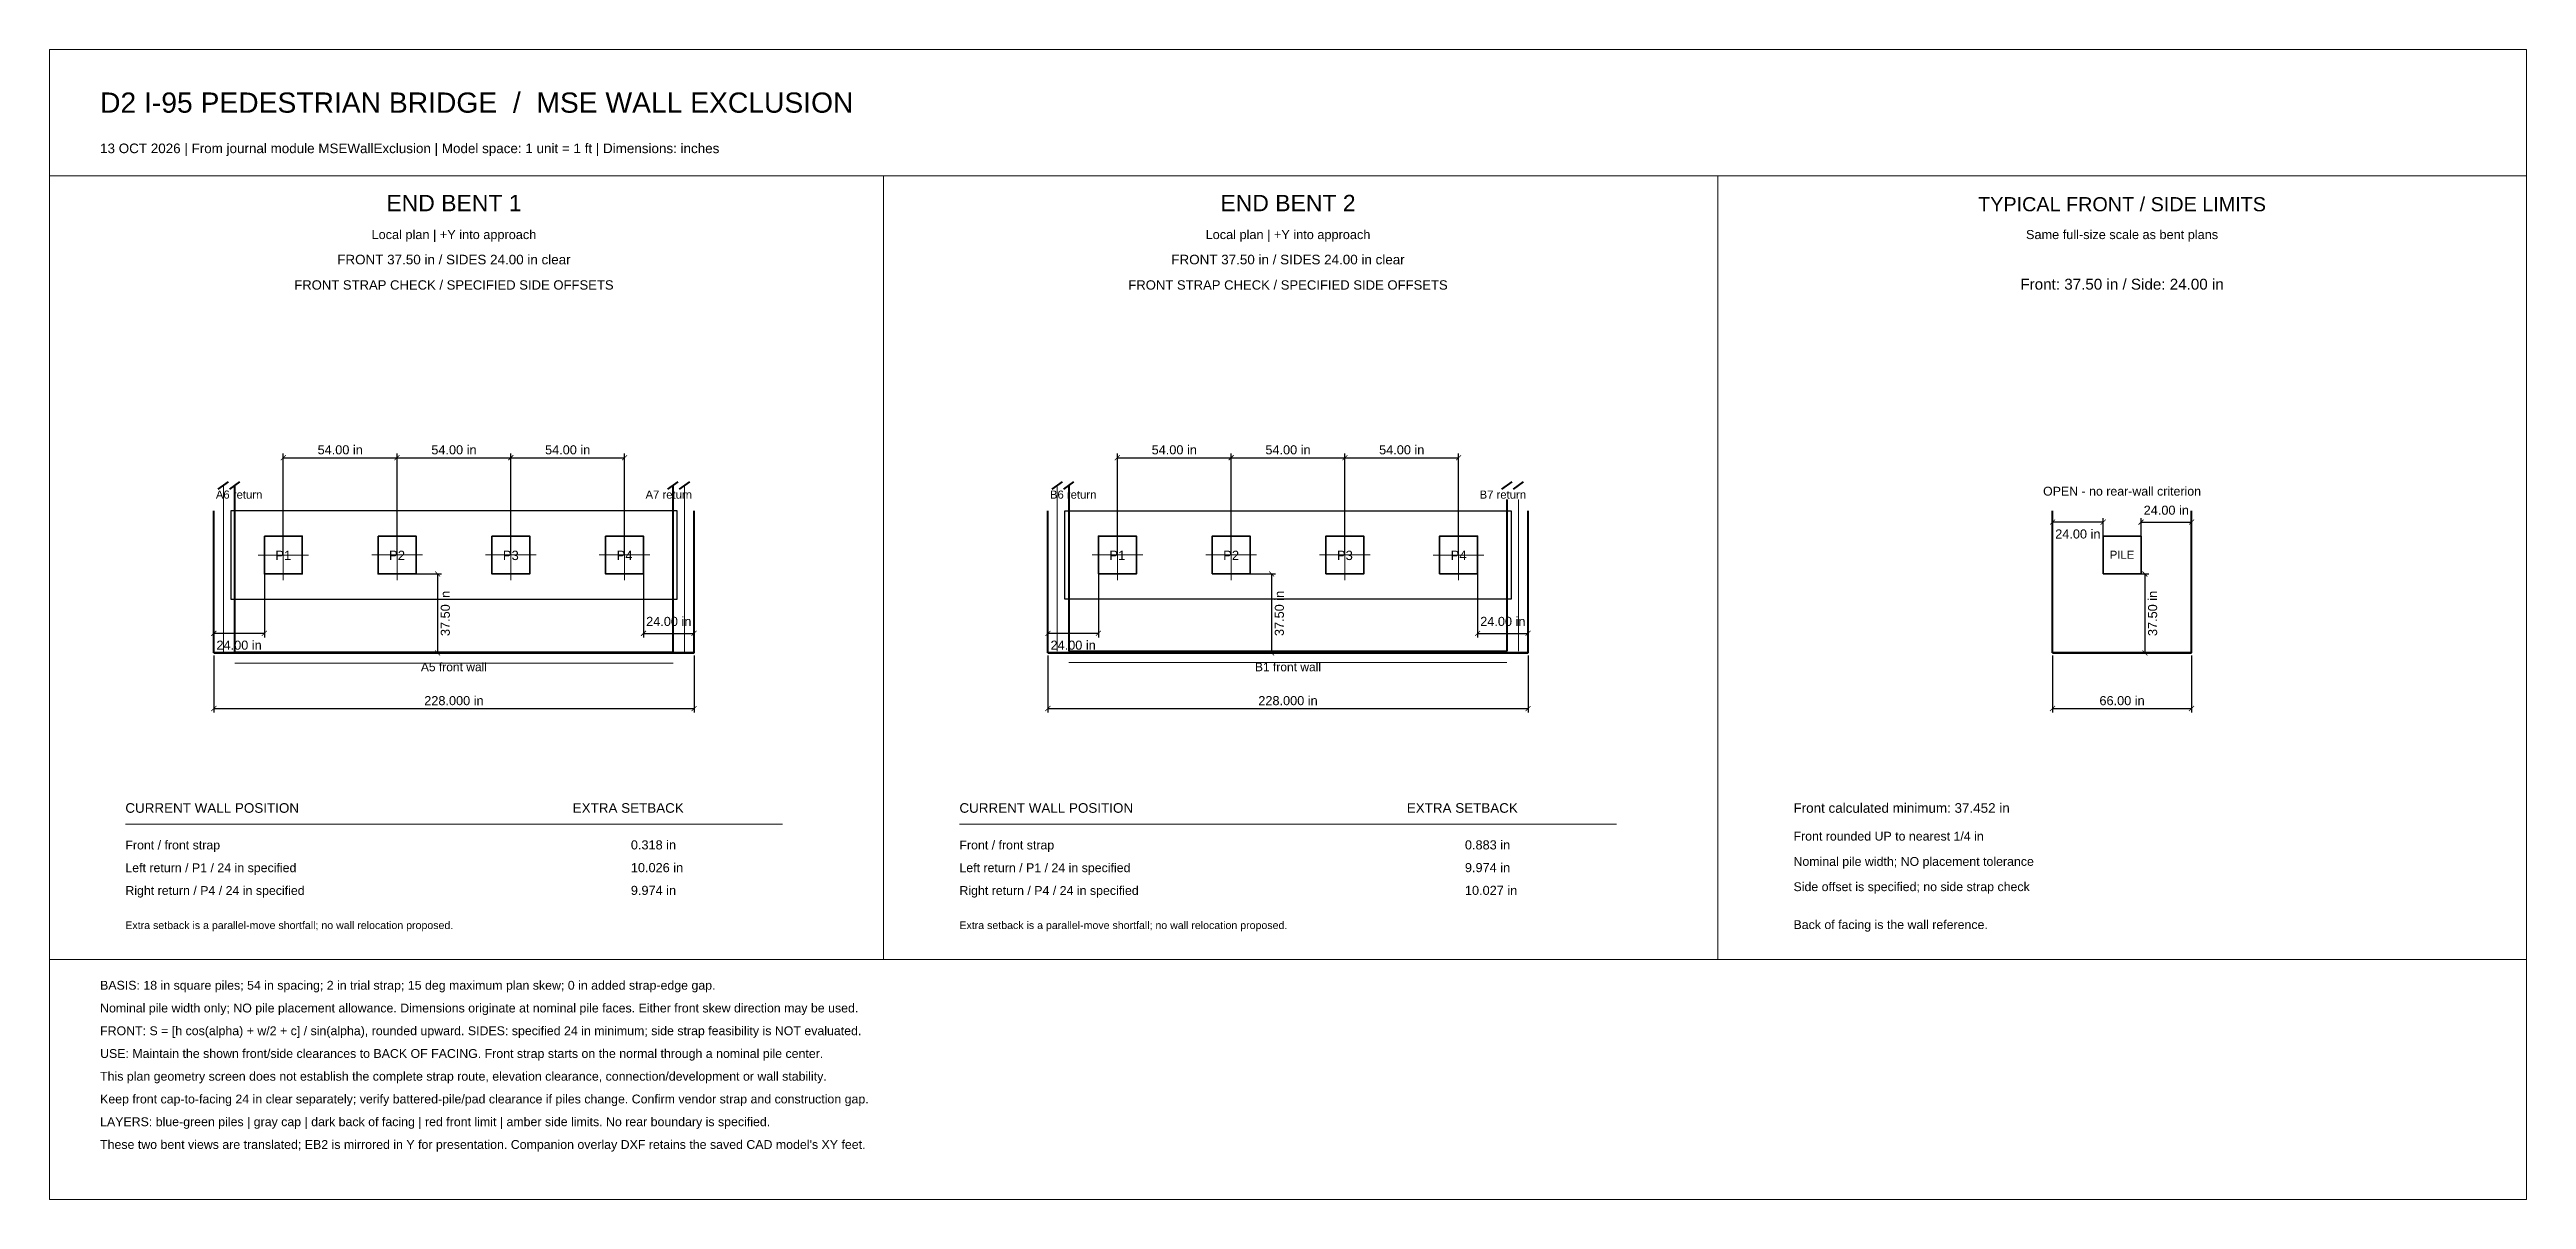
# Model space of a CAD drawing. Header units: feet. Extents: x -1 to 97, y -0.5 to 45.
import ezdxf
from ezdxf.enums import TextEntityAlignment as Align

# ---------------------------------------------------------------- set-up
doc = ezdxf.new("R2010")
doc.units = ezdxf.units.FT
doc.header["$MEASUREMENT"] = 0
doc.linetypes.add('CENTER', pattern=[5.08, 3.175, -0.635, 0.635, -0.635])
for name, color, linetype, lineweight, true_color in [('BORDER', 7, 'Continuous', 13, 0xa8b9c4), ('CAP', 7, 'Continuous', 25, 0x83919c), ('CENTER', 7, 'CENTER', 13, 0x8498a3), ('DIMENSIONS', 7, 'Continuous', 18, 0x17669c), ('FRONT_LIMIT', 7, 'Continuous', 50, 0xb63231), ('FRONT_PILE_LIMIT', 7, 'Continuous', 18, 0xca746b), ('MSE_BACK_FACE', 7, 'Continuous', 40, 0x202e38), ('MSE_FRONT_FACE', 7, 'Continuous', 18, 0x728088), ('PILE', 7, 'Continuous', 35, 0x216679), ('SIDE_LIMIT', 7, 'Continuous', 40, 0xab6321), ('TEXT', 7, 'Continuous', 18, 0x203b4a), ('TITLE', 7, 'Continuous', 30, 0x17669c)]:
    doc.layers.add(name, color=color, linetype=linetype, lineweight=lineweight, true_color=true_color)
doc.styles.add('MSE_TEXT', font='Arial.ttf')
doc.styles.add('OpenSansCondensed-Light', font='OpenSansCondensed-Light.ttf')
doc.dimstyles.new('EZDXF', dxfattribs={"dimtxt": 0.25, "dimasz": 0.175, "dimexe": 0.375, "dimexo": 0.125, "dimgap": 0.1, "dimtad": 1, "dimlfac": 100, "dimzin": 12, "dimdsep": 46, "dimtxsty": 'OpenSansCondensed-Light', "dimblk": 'ARCHTICK', "dimcen": 2.5, "dimazin": 3, "dimtfac": 0.5, "dimtmove": 2, "dimatfit": 3})

# ---------------------------------------------------------------- blocks, each defined once
blk = doc.blocks.new('_ARCHTICK')
at = {"color": 0, "linetype": 'BYBLOCK', "const_width": 0.15}
blk.add_lwpolyline([(-0.5, -0.5), (0.5, 0.5)], dxfattribs=at)

msp = doc.modelspace()

# ---------------------------------------------------------------- linework, layer by layer
at = {"layer": 'BORDER'}
for p, q in [((-1, 40), (97, 40)), ((32, 9), (32, 40)), ((65, 9), (65, 40)), ((2, 14.35), (28, 14.35)), ((35, 14.35), (61, 14.35)), ((-1, 9), (97, 9))]:
    msp.add_line(p, q, dxfattribs=at)
msp.add_lwpolyline([(-1, -0.5), (97, -0.5), (97, 45), (-1, 45)], close=True, dxfattribs=at)
at = {"layer": 'CAP'}
for points in [[(6.166631, 26.749818), (6.166703, 23.249818), (23.833369, 23.250182), (23.833297, 26.750182)], [(39.166631, 23.250182), (39.166703, 26.750182), (56.833369, 26.749818), (56.833297, 23.249818)]]:
    msp.add_lwpolyline(points, close=True, dxfattribs=at)
at = {"layer": 'CENTER'}
for p, q in [((8.25, 23.999861), (8.25, 25.999861)), ((12.75, 23.999954), (12.75, 25.999954)), ((17.25, 24.000046), (17.25, 26.000046)), ((21.75, 24.000139), (21.75, 26.000139)), ((41.25, 24.000139), (41.25, 26.000139)), ((45.75, 24.000046), (45.75, 26.000046)), ((50.25, 23.999954), (50.25, 25.999954)), ((54.75, 23.999861), (54.75, 25.999861)), ((7.25, 24.999861), (9.25, 24.999861)), ((11.75, 24.999954), (13.75, 24.999954)), ((16.25, 25.000046), (18.25, 25.000046)), ((20.75, 25.000139), (22.75, 25.000139)), ((40.25, 25.000139), (42.25, 25.000139)), ((44.75, 25.000046), (46.75, 25.000046)), ((49.25, 24.999954), (51.25, 24.999954)), ((53.75, 24.999861), (55.75, 24.999861))]:
    msp.add_line(p, q, dxfattribs=at)
at = {"layer": 'FRONT_LIMIT'}
for points in [[(5.5, 21.124861), (24.5, 21.124861)], [(38.5, 21.124861), (57.5, 21.124861)], [(78.25, 21.125), (83.75, 21.125)]]:
    msp.add_lwpolyline(points, dxfattribs=at)
at = {"layer": 'FRONT_PILE_LIMIT'}
for points in [[(7.5, 21.124861), (9, 21.124861)], [(12, 21.124954), (13.5, 21.124954)], [(16.5, 21.125046), (18, 21.125046)], [(21, 21.125139), (22.5, 21.125139)], [(40.5, 21.125139), (42, 21.125139)], [(45, 21.125046), (46.5, 21.125046)], [(49.5, 21.124954), (51, 21.124954)], [(54, 21.124861), (55.5, 21.124861)]]:
    msp.add_lwpolyline(points, dxfattribs=at)
at = {"layer": 'MSE_BACK_FACE'}
for p, q in [((5.677174, 27.600139), (6.077174, 27.900139)), ((6.135507, 27.600139), (6.535507, 27.900139)), ((23.468843, 27.600139), (23.868843, 27.900139)), ((23.927176, 27.600139), (24.327176, 27.900139)), ((38.672823, 27.600139), (39.072823, 27.900139)), ((39.131157, 27.600139), (39.531157, 27.900139)), ((56.464425, 27.600139), (56.864425, 27.900139)), ((56.922759, 27.600139), (57.322759, 27.900139))]:
    msp.add_line(p, q, dxfattribs=at)
for points in [[(6.335507, 21.151346), (6.335507, 27.750139)], [(23.668843, 21.151346), (23.668843, 27.750139)], [(39.331157, 27.750139), (39.331157, 21.198411)], [(56.664425, 27.198411), (56.664425, 21.198411)], [(6.335507, 21.151346), (23.668843, 21.151346)], [(39.331157, 21.198411), (56.664425, 21.198411)]]:
    msp.add_lwpolyline(points, dxfattribs=at)
at = {"layer": 'MSE_FRONT_FACE'}
for points in [[(5.877174, 21.151346), (5.877174, 27.750139)], [(24.127176, 21.151346), (24.127176, 27.750139)], [(38.872823, 27.750139), (38.872823, 21.198411)], [(57.122759, 27.198411), (57.122759, 21.198411)], [(6.335507, 20.724861), (23.668843, 20.724861)], [(39.331157, 20.740078), (56.664425, 20.740078)]]:
    msp.add_lwpolyline(points, dxfattribs=at)
at = {"layer": 'PILE'}
for points in [[(7.499985, 25.749845), (7.500015, 24.249845), (9.000015, 24.249876), (8.999985, 25.749876)], [(11.999985, 25.749938), (12.000015, 24.249938), (13.500015, 24.249969), (13.499985, 25.749969)], [(16.499985, 25.750031), (16.500015, 24.250031), (18.000015, 24.250062), (17.999985, 25.750062)], [(20.999985, 25.750124), (21.000015, 24.250124), (22.500015, 24.250155), (22.499985, 25.750155)], [(40.499985, 24.250155), (40.500015, 25.750155), (42.000015, 25.750124), (41.999985, 24.250124)], [(44.999985, 24.250062), (45.000015, 25.750062), (46.500015, 25.750031), (46.499985, 24.250031)], [(49.499985, 24.249969), (49.500015, 25.749969), (51.000015, 25.749938), (50.999985, 24.249938)], [(53.999985, 24.249876), (54.000015, 25.749876), (55.500015, 25.749845), (55.499985, 24.249845)], [(80.25, 24.25), (81.75, 24.25), (81.75, 25.75), (80.25, 25.75)]]:
    msp.add_lwpolyline(points, close=True, dxfattribs=at)
at = {"layer": 'SIDE_LIMIT'}
for points in [[(5.5, 21.124861), (5.5, 26.750139)], [(24.5, 21.124861), (24.5, 26.750139)], [(38.5, 21.124861), (38.5, 26.750139)], [(57.5, 21.124861), (57.5, 26.750139)], [(78.25, 21.125), (78.25, 26.75)], [(83.75, 21.125), (83.75, 26.75)]]:
    msp.add_lwpolyline(points, dxfattribs=at)

# ---------------------------------------------------------------- texts
at = {"layer": 'FRONT_LIMIT', "style": 'MSE_TEXT'}
for s, height, p in [('FRONT 37.50 in / SIDES 24.00 in clear', 0.38, (15, 36.5)), ('FRONT 37.50 in / SIDES 24.00 in clear', 0.38, (48, 36.5)), ('FRONT STRAP CHECK / SPECIFIED SIDE OFFSETS', 0.37, (15, 35.5)), ('FRONT STRAP CHECK / SPECIFIED SIDE OFFSETS', 0.37, (48, 35.5)), ('Front: 37.50 in / Side: 24.00 in', 0.43, (81, 35.5))]:
    msp.add_text(s, height=height, dxfattribs=at).set_placement(p, align=Align.CENTER)
for s, p in [('0.318 in', (22, 13.35)), ('0.883 in', (55, 13.35)), ('10.026 in', (22, 12.45)), ('9.974 in', (55, 12.45)), ('9.974 in', (22, 11.55)), ('10.027 in', (55, 11.55))]:
    msp.add_text(s, height=0.36, dxfattribs=at).set_placement(p)
at = {"layer": 'TEXT', "style": 'MSE_TEXT'}
for s, height, p in [('13 OCT 2026 | From journal module MSEWallExclusion | Model space: 1 unit = 1 ft | Dimensions: inches', 0.38, (1, 40.9)), ('Front rounded UP to nearest 1/4 in', 0.35, (68, 13.7)), ('Front / front strap', 0.35, (2, 13.35)), ('Left return / P1 / 24 in specified', 0.35, (2, 12.45)), ('Front / front strap', 0.35, (35, 13.35)), ('Left return / P1 / 24 in specified', 0.35, (35, 12.45)), ('Nominal pile width; NO placement tolerance', 0.35, (68, 12.7)), ('Right return / P4 / 24 in specified', 0.35, (2, 11.55)), ('Right return / P4 / 24 in specified', 0.35, (35, 11.55)), ('Side offset is specified; no side strap check', 0.35, (68, 11.7)), ('Extra setback is a parallel-move shortfall; no wall relocation proposed.', 0.3, (2, 10.2)), ('Extra setback is a parallel-move shortfall; no wall relocation proposed.', 0.3, (35, 10.2)), ('Back of facing is the wall reference.', 0.35, (68, 10.2)), ('BASIS: 18 in square piles; 54 in spacing; 2 in trial strap; 15 deg maximum plan skew; 0 in added strap-edge gap.', 0.35, (1, 7.8)), ('Nominal pile width only; NO pile placement allowance. Dimensions originate at nominal pile faces. Either front skew direction may be used.', 0.35, (1, 6.9)), ('FRONT: S = [h cos(alpha) + w/2 + c] / sin(alpha), rounded upward. SIDES: specified 24 in minimum; side strap feasibility is NOT evaluated.', 0.35, (1, 6)), ('USE: Maintain the shown front/side clearances to BACK OF FACING. Front strap starts on the normal through a nominal pile center.', 0.35, (1, 5.1)), ('This plan geometry screen does not establish the complete strap route, elevation clearance, connection/development or wall stability.', 0.35, (1, 4.2)), ('Keep front cap-to-facing 24 in clear separately; verify battered-pile/pad clearance if piles change. Confirm vendor strap and construction gap.', 0.35, (1, 3.3)), ('LAYERS: blue-green piles | gray cap | dark back of facing | red front limit | amber side limits. No rear boundary is specified.', 0.35, (1, 2.4)), ("These two bent views are translated; EB2 is mirrored in Y for presentation. Companion overlay DXF retains the saved CAD model's XY feet.", 0.35, (1, 1.5))]:
    msp.add_text(s, height=height, dxfattribs=at).set_placement(p)
for s, height, p in [('Local plan | +Y into approach', 0.36, (15, 37.5)), ('Local plan | +Y into approach', 0.36, (48, 37.5)), ('Same full-size scale as bent plans', 0.36, (81, 37.5)), ('A6 return', 0.32, (6.5, 27.230139)), ('A7 return', 0.32, (23.5, 27.230139)), ('B6 return', 0.32, (39.5, 27.230139)), ('B7 return', 0.32, (56.5, 27.230139)), ('OPEN - no rear-wall criterion', 0.35, (81, 27.35)), ('P1', 0.37, (8.25, 24.799861)), ('P2', 0.37, (12.75, 24.799954)), ('P3', 0.37, (17.25, 24.800046)), ('P4', 0.37, (21.75, 24.800139)), ('P1', 0.37, (41.25, 24.800139)), ('P2', 0.37, (45.75, 24.800046)), ('P3', 0.37, (50.25, 24.799954)), ('P4', 0.37, (54.75, 24.799861)), ('PILE', 0.32, (81, 24.85)), ('A5 front wall', 0.34, (15, 20.4)), ('B1 front wall', 0.34, (48, 20.4))]:
    msp.add_text(s, height=height, dxfattribs=at).set_placement(p, align=Align.CENTER)
at = {"layer": 'TITLE', "style": 'MSE_TEXT'}
for s, height, p in [('D2 I-95 PEDESTRIAN BRIDGE  /  MSE WALL EXCLUSION', 0.8, (1, 42.5)), ('CURRENT WALL POSITION', 0.38, (2, 14.8)), ('EXTRA SETBACK', 0.38, (19.7, 14.8)), ('CURRENT WALL POSITION', 0.38, (35, 14.8)), ('EXTRA SETBACK', 0.38, (52.7, 14.8)), ('Front calculated minimum: 37.452 in', 0.38, (68, 14.8))]:
    msp.add_text(s, height=height, dxfattribs=at).set_placement(p)
for s, height, p in [('END BENT 1', 0.65, (15, 38.6)), ('END BENT 2', 0.65, (48, 38.6)), ('TYPICAL FRONT / SIDE LIMITS', 0.56, (81, 38.6))]:
    msp.add_text(s, height=height, dxfattribs=at).set_placement(p, align=Align.CENTER)

# ---------------------------------------------------------------- dimensions: what is measured, and where the dimension line sits
at = {"layer": 'DIMENSIONS'}
for base, p1, p2, override in [((8.25, 28.850139), (8.25, 24.999861), (12.75, 24.999954), {"dimtxt": 0.36, "dimasz": 0.2, "dimexe": 0.16, "dimexo": 0.1, "dimgap": 0.13, "dimtad": 1, "dimdec": 2, "dimlfac": 12, "dimzin": 0, "dimpost": '<> in', "dimtxsty": 'MSE_TEXT', "dimclrd": 0, "dimclre": 0, "dimclrt": 0}), ((12.75, 28.850139), (12.75, 24.999954), (17.25, 25.000046), {"dimtxt": 0.36, "dimasz": 0.2, "dimexe": 0.16, "dimexo": 0.1, "dimgap": 0.13, "dimtad": 1, "dimdec": 2, "dimlfac": 12, "dimzin": 0, "dimpost": '<> in', "dimtxsty": 'MSE_TEXT', "dimclrd": 0, "dimclre": 0, "dimclrt": 0}), ((17.25, 28.850139), (17.25, 25.000046), (21.75, 25.000139), {"dimtxt": 0.36, "dimasz": 0.2, "dimexe": 0.16, "dimexo": 0.1, "dimgap": 0.13, "dimtad": 1, "dimdec": 2, "dimlfac": 12, "dimzin": 0, "dimpost": '<> in', "dimtxsty": 'MSE_TEXT', "dimclrd": 0, "dimclre": 0, "dimclrt": 0}), ((41.25, 28.850139), (41.25, 25.000139), (45.75, 25.000046), {"dimtxt": 0.36, "dimasz": 0.2, "dimexe": 0.16, "dimexo": 0.1, "dimgap": 0.13, "dimtad": 1, "dimdec": 2, "dimlfac": 12, "dimzin": 0, "dimpost": '<> in', "dimtxsty": 'MSE_TEXT', "dimclrd": 0, "dimclre": 0, "dimclrt": 0}), ((45.75, 28.850139), (45.75, 25.000046), (50.25, 24.999954), {"dimtxt": 0.36, "dimasz": 0.2, "dimexe": 0.16, "dimexo": 0.1, "dimgap": 0.13, "dimtad": 1, "dimdec": 2, "dimlfac": 12, "dimzin": 0, "dimpost": '<> in', "dimtxsty": 'MSE_TEXT', "dimclrd": 0, "dimclre": 0, "dimclrt": 0}), ((50.25, 28.850139), (50.25, 24.999954), (54.75, 24.999861), {"dimtxt": 0.36, "dimasz": 0.2, "dimexe": 0.16, "dimexo": 0.1, "dimgap": 0.13, "dimtad": 1, "dimdec": 2, "dimlfac": 12, "dimzin": 0, "dimpost": '<> in', "dimtxsty": 'MSE_TEXT', "dimclrd": 0, "dimclre": 0, "dimclrt": 0}), ((80.25, 26.3), (80.25, 25), (78.25, 25), {"dimtxt": 0.36, "dimasz": 0.2, "dimexe": 0.16, "dimexo": 0.1, "dimgap": 0.13, "dimtad": 1, "dimdec": 2, "dimlfac": 12, "dimzin": 0, "dimpost": '<> in', "dimtxsty": 'MSE_TEXT', "dimclrd": 0, "dimclre": 0, "dimclrt": 0}), ((81.75, 26.3), (81.75, 25), (83.75, 25), {"dimtxt": 0.36, "dimasz": 0.2, "dimexe": 0.16, "dimexo": 0.1, "dimgap": 0.13, "dimtad": 1, "dimdec": 2, "dimlfac": 12, "dimzin": 0, "dimpost": '<> in', "dimtxsty": 'MSE_TEXT', "dimclrd": 0, "dimclre": 0, "dimclrt": 0}), ((7.5, 21.9), (7.5, 24.999861), (5.5, 24.999861), {"dimtxt": 0.36, "dimasz": 0.2, "dimexe": 0.16, "dimexo": 0.1, "dimgap": 0.13, "dimtad": 1, "dimdec": 2, "dimlfac": 12, "dimzin": 0, "dimpost": '<> in', "dimtxsty": 'MSE_TEXT', "dimclrd": 0, "dimclre": 0, "dimclrt": 0}), ((22.5, 21.9), (22.5, 25.000139), (24.5, 25.000139), {"dimtxt": 0.36, "dimasz": 0.2, "dimexe": 0.16, "dimexo": 0.1, "dimgap": 0.13, "dimtad": 1, "dimdec": 2, "dimlfac": 12, "dimzin": 0, "dimpost": '<> in', "dimtxsty": 'MSE_TEXT', "dimclrd": 0, "dimclre": 0, "dimclrt": 0}), ((40.5, 21.9), (40.5, 25.000139), (38.5, 25.000139), {"dimtxt": 0.36, "dimasz": 0.2, "dimexe": 0.16, "dimexo": 0.1, "dimgap": 0.13, "dimtad": 1, "dimdec": 2, "dimlfac": 12, "dimzin": 0, "dimpost": '<> in', "dimtxsty": 'MSE_TEXT', "dimclrd": 0, "dimclre": 0, "dimclrt": 0}), ((55.5, 21.9), (55.5, 24.999861), (57.5, 24.999861), {"dimtxt": 0.36, "dimasz": 0.2, "dimexe": 0.16, "dimexo": 0.1, "dimgap": 0.13, "dimtad": 1, "dimdec": 2, "dimlfac": 12, "dimzin": 0, "dimpost": '<> in', "dimtxsty": 'MSE_TEXT', "dimclrd": 0, "dimclre": 0, "dimclrt": 0}), ((5.5, 18.924861), (5.5, 21.124861), (24.5, 21.124861), {"dimtxt": 0.36, "dimasz": 0.2, "dimexe": 0.16, "dimexo": 0.1, "dimgap": 0.13, "dimtad": 1, "dimdec": 3, "dimlfac": 12, "dimzin": 0, "dimpost": '<> in', "dimtxsty": 'MSE_TEXT', "dimclrd": 0, "dimclre": 0, "dimclrt": 0}), ((38.5, 18.924861), (38.5, 21.124861), (57.5, 21.124861), {"dimtxt": 0.36, "dimasz": 0.2, "dimexe": 0.16, "dimexo": 0.1, "dimgap": 0.13, "dimtad": 1, "dimdec": 3, "dimlfac": 12, "dimzin": 0, "dimpost": '<> in', "dimtxsty": 'MSE_TEXT', "dimclrd": 0, "dimclre": 0, "dimclrt": 0}), ((78.25, 18.925), (78.25, 21.125), (83.75, 21.125), {"dimtxt": 0.36, "dimasz": 0.2, "dimexe": 0.16, "dimexo": 0.1, "dimgap": 0.13, "dimtad": 1, "dimdec": 2, "dimlfac": 12, "dimzin": 0, "dimpost": '<> in', "dimtxsty": 'MSE_TEXT', "dimclrd": 0, "dimclre": 0, "dimclrt": 0})]:
    msp.add_linear_dim(base=base, p1=p1, p2=p2, dimstyle='EZDXF', override=override, dxfattribs=at).render()
for base, p1, p2 in [((14.35, 24.249954), (12.75, 24.249954), (12.75, 21.124954)), ((47.35, 24.250046), (45.75, 24.250046), (45.75, 21.125046)), ((81.9, 24.25), (81, 24.25), (81, 21.125))]:
    msp.add_linear_dim(base=base, p1=p1, p2=p2, angle=90, dimstyle='EZDXF', override={"dimtxt": 0.36, "dimasz": 0.2, "dimexe": 0.16, "dimexo": 0.1, "dimgap": 0.13, "dimtad": 1, "dimdec": 2, "dimlfac": 12, "dimzin": 0, "dimpost": '<> in', "dimtxsty": 'MSE_TEXT', "dimclrd": 0, "dimclre": 0, "dimclrt": 0}, dxfattribs=at).render()

doc.saveas('drawing.dxf')
